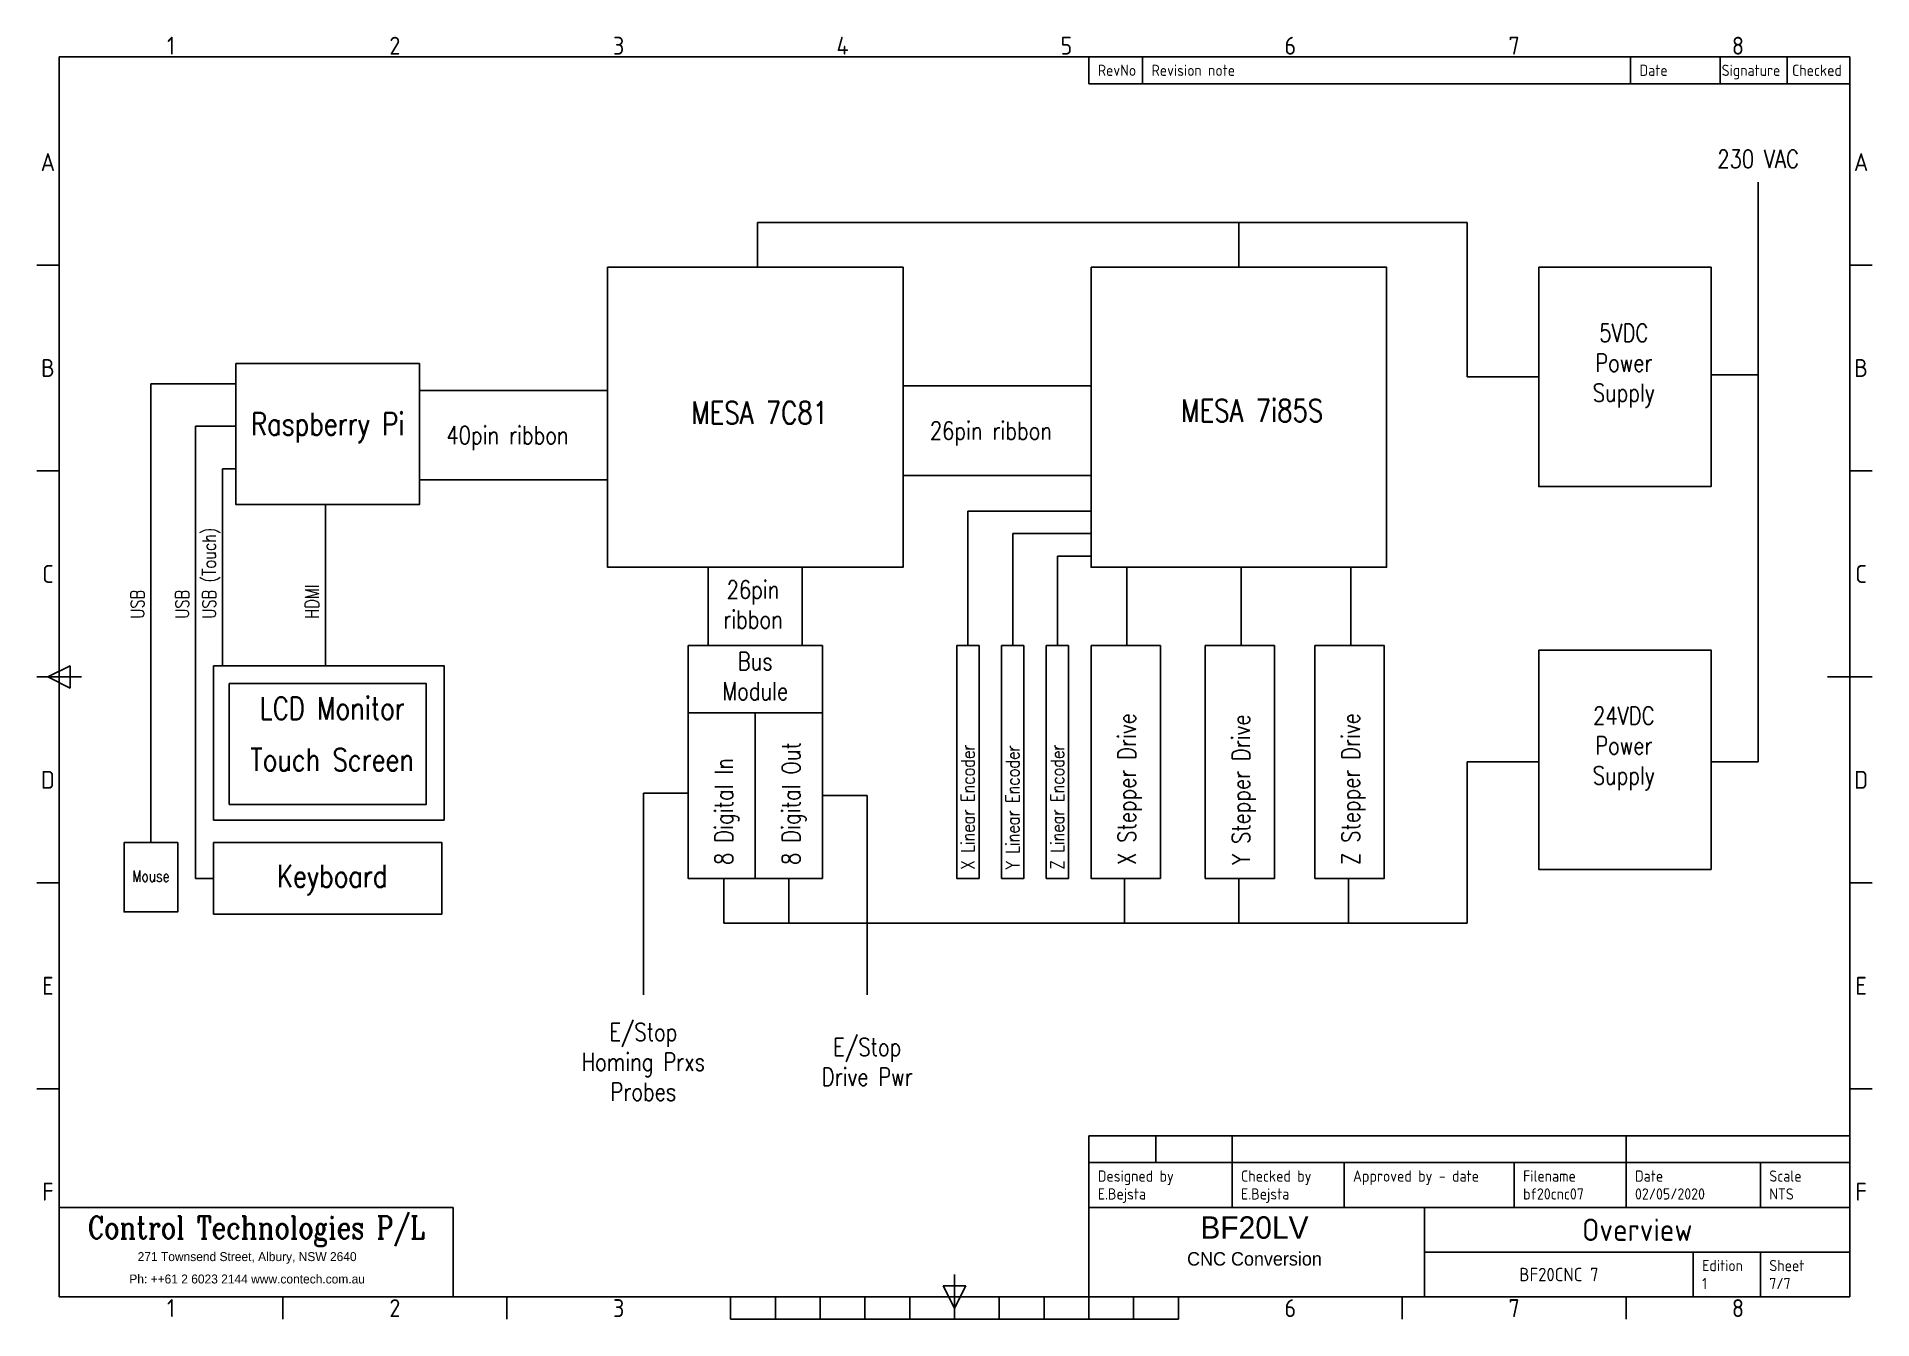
# Model space of a CAD drawing. Extents: x 5 to 415, y 5 to 292.
import ezdxf
from ezdxf.enums import TextEntityAlignment as Align

# ---------------------------------------------------------------- set-up
doc = ezdxf.new("R2010")
doc.units = 0
doc.layers.get('0').update_dxf_attribs({"linetype": 'CONTINUOUS'})
for name, color, linetype in [('FRAME025', 7, 'CONTINUOUS'), ('FRAME050', 6, 'CONTINUOUS'), ('FRAME070', 5, 'CONTINUOUS'), ('LAYER1', 7, 'CONTINUOUS')]:
    doc.layers.add(name, color=color, linetype=linetype)
doc.styles.add('ISOCP', font='isocp.shx')
doc.styles.add('ROMAN', font='romanc.shx', dxfattribs={"width": 0.8})
doc.styles.add('SIMPLEX', font='simplex.shx', dxfattribs={"width": 0.8})

# ---------------------------------------------------------------- blocks, each defined once
blk = doc.blocks.new('CT_FRAME')
at = {"layer": 'FRAME050'}
for p, q in [((10, 240.5), (5, 240.5)), ((415, 240.5), (410, 240.5)), ((10, 194.5), (5, 194.5)), ((415, 194.5), (410, 194.5)), ((5, 148.5), (15, 148.5)), ((7.5, 148.5), (12.5, 151)), ((12.5, 146), (7.5, 148.5)), ((12.5, 151), (12.5, 146)), ((405, 148.5), (415, 148.5)), ((10, 102.5), (5, 102.5)), ((415, 102.5), (410, 102.5)), ((10, 56.5), (5, 56.5)), ((415, 56.5), (410, 56.5)), ((207.5, 12.5), (212.5, 12.5)), ((210, 7.5), (207.5, 12.5)), ((210, 10), (210, 15)), ((212.5, 12.5), (210, 7.5)), ((60, 5), (60, 10)), ((110, 5), (110, 10)), ((160, 5), (160, 10)), ((170, 5), (170, 10)), ((180, 5), (180, 10)), ((190, 5), (190, 10)), ((200, 5), (200, 10)), ((210, 10), (210, 5)), ((220, 5), (220, 10)), ((230, 5), (230, 10)), ((240, 5), (240, 10)), ((250, 5), (250, 10)), ((260, 5), (260, 10)), ((310, 5), (310, 10)), ((360, 5), (360, 10)), ((160, 5), (260, 5))]:
    blk.add_line(p, q, dxfattribs=at)
at = {"layer": 'FRAME070'}
for p, q in [((410, 287), (10, 287)), ((10, 287), (10, 10)), ((240, 281), (240, 287)), ((252, 281), (252, 287)), ((361, 281), (361, 287)), ((381, 281), (381, 287)), ((396, 281), (396, 287)), ((410, 10), (410, 287)), ((240, 281), (410, 281)), ((240, 46), (410, 46)), ((240, 40), (240, 46)), ((255, 40), (255, 46)), ((272, 40), (272, 46)), ((360, 40), (360, 46)), ((240, 40), (410, 40)), ((240, 10), (240, 40)), ((272, 30), (272, 40)), ((297, 30), (297, 40)), ((335, 30), (335, 40)), ((360, 30), (360, 40)), ((390, 30), (390, 40)), ((98, 30), (10, 30)), ((98, 30), (98, 10)), ((240, 30), (410, 30)), ((315, 10), (315, 30)), ((315, 20), (410, 20)), ((375, 10), (375, 20)), ((390, 10), (390, 20)), ((10, 10), (410, 10))]:
    blk.add_line(p, q, dxfattribs=at)
at = {"layer": 'FRAME025', "style": 'ISOCP'}
for s, p in [('RevNo', (242, 284)), ('Revision note', (254, 284)), ('Date', (363, 284)), ('Signature', (381.36, 284)), ('Checked', (397.08, 284)), ('Designed by', (242, 37)), ('Checked by', (274, 37)), ('Approved by - date', (299, 37)), ('Filename', (337, 37)), ('Date', (362, 37)), ('Scale', (392, 37)), ('Edition', (377, 17)), ('Sheet', (392, 17))]:
    blk.add_text(s, height=2.5, dxfattribs=at).set_placement(p, align=Align.MIDDLE_LEFT)
at = {"layer": 'FRAME025', "style": 'ROMAN', "width": 0.8}
blk.add_text('Control Technologies P/L', height=5, dxfattribs=at).set_placement((54, 28), align=Align.TOP_CENTER)
at = {"layer": 'FRAME025'}
for s, p in [('271 Townsend Street, Albury, NSW 2640', (52, 20)), ('Ph: ++61 2 6023 2144 www.contech.com.au', (52, 15))]:
    blk.add_text(s, height=2, dxfattribs=at).set_placement(p, align=Align.TOP_CENTER)
at = {"layer": 'FRAME025', "style": 'ISOCP', "flags": 8}
for tag, p in [('DESIGNED_BY', (242, 33)), ('CHECKED_BY', (274, 33)), ('APPROVED_BY_DATE', (299, 33)), ('FILENAME', (337, 33)), ('DATE', (362, 33)), ('SCALE', (392, 33)), ('EDITION', (377, 13)), ('SHEET', (392, 13))]:
    blk.add_attdef(tag, text='', height=2.5, dxfattribs=at).set_placement(p, align=Align.MIDDLE_LEFT)
at = {"layer": 'FRAME050', "style": 'ISOCP'}
for s, p in [('1', (35, 289.5)), ('2', (85, 289.5)), ('3', (135, 289.5)), ('4', (185, 289.5)), ('5', (235, 289.5)), ('6', (285, 289.5)), ('7', (335, 289.5)), ('8', (385, 289.5)), ('A', (7.5, 263.5)), ('A', (412.5, 263.5)), ('B', (7.5, 217.5)), ('B', (412.5, 217.5)), ('C', (7.5, 171.5)), ('C', (412.5, 171.5)), ('D', (7.5, 125.5)), ('D', (412.5, 125.5)), ('E', (7.5, 79.5)), ('E', (412.5, 79.5)), ('F', (7.5, 33.5)), ('F', (412.5, 33.5)), ('1', (35, 7.5)), ('2', (85, 7.5)), ('3', (135, 7.5)), ('6', (285, 7.5)), ('7', (335, 7.5)), ('8', (385, 7.5))]:
    blk.add_text(s, height=4, dxfattribs=at).set_placement(p, align=Align.MIDDLE)
at = {"layer": 'FRAME050', "flags": 8}
for tag, height, p in [('OWNER_1', 5, (277, 23)), ('OWNER_2', 3, (277, 17)), ('OWNER_3', 3, (277, 12))]:
    blk.add_attdef(tag, text='', height=height, dxfattribs=at).set_placement(p, align=Align.CENTER)
at = {"layer": 'FRAME050', "style": 'ISOCP', "flags": 8}
for tag, height, p in [('TITLE', 5, (362.5, 25)), ('DRAWING_NUMBER', 3, (345, 15))]:
    blk.add_attdef(tag, text='', height=height, dxfattribs=at).set_placement(p, align=Align.MIDDLE)

msp = doc.modelspace()

# ---------------------------------------------------------------- linework, layer by layer
at = {"layer": 'LAYER1', "linetype": 'Continuous'}
for p, q in [((389.5, 259), (389.5, 129.5)), ((324.5, 250), (166, 250)), ((166, 250), (166, 240)), ((273.5, 240), (273.5, 250)), ((324.5, 215.5), (324.5, 250)), ((30.5, 111.5), (30.5, 214)), ((30.5, 214), (49.5, 214)), ((198.5, 213.5), (240.5, 213.5)), ((340.5, 215.5), (324.5, 215.5)), ((379, 216), (389.5, 216)), ((90.5, 212.5), (132.5, 212.5)), ((40.5, 103.5), (40.5, 204.5)), ((40.5, 204.5), (49.5, 204.5)), ((49.5, 195), (46.5, 195)), ((46.5, 195), (46.5, 151)), ((198.5, 193.5), (240.5, 193.5)), ((90.5, 192.5), (132.5, 192.5)), ((69.5, 187), (69.5, 151)), ((213, 155.5), (213, 185.5)), ((213, 185.5), (240.5, 185.5)), ((223, 155.5), (223, 180.5)), ((223, 180.5), (240.5, 180.5)), ((155, 173), (155, 155.5)), ((176, 155.5), (176, 173)), ((233, 155.5), (233, 175.5)), ((233, 175.5), (240.5, 175.5)), ((248.5, 155.5), (248.5, 173)), ((274, 155.5), (274, 173)), ((298.5, 155.5), (298.5, 173)), ((180.5, 155.5), (150.5, 155.5)), ((150.5, 155.5), (150.5, 140.5)), ((180.5, 140.5), (180.5, 155.5)), ((165.5, 140.5), (180.5, 140.5)), ((180.5, 140.5), (180.5, 103.5)), ((340.5, 129.5), (324.5, 129.5)), ((324.5, 129.5), (324.5, 93.5)), ((389.5, 129.5), (379, 129.5)), ((150.5, 122.5), (140.5, 122.5)), ((140.5, 122.5), (140.5, 77.5)), ((180.5, 122), (190.5, 122)), ((190.5, 122), (190.5, 77.5)), ((44.5, 103.5), (40.5, 103.5)), ((158.5, 93.5), (158.5, 103.5)), ((180.5, 103.5), (165.5, 103.5)), ((173, 103.5), (173, 93.5)), ((248, 103.5), (248, 93.5)), ((273.5, 103.5), (273.5, 93.5)), ((298, 103.5), (298, 93.5)), ((324.5, 93.5), (158.5, 93.5))]:
    msp.add_line(p, q, dxfattribs=at)
for points in [[(132.5, 240), (198.5, 240), (198.5, 173), (132.5, 173)], [(240.5, 240), (306.5, 240), (306.5, 173), (240.5, 173)], [(340.5, 240), (379, 240), (379, 191), (340.5, 191)], [(49.5, 218.5), (90.5, 218.5), (90.5, 187), (49.5, 187)], [(215.5, 155.5), (210.5, 155.5), (210.5, 103.5), (215.5, 103.5)], [(225.5, 155.5), (220.5, 155.5), (220.5, 103.5), (225.5, 103.5)], [(235.5, 155.5), (230.5, 155.5), (230.5, 103.5), (235.5, 103.5)], [(240.5, 155.5), (256, 155.5), (256, 103.5), (240.5, 103.5)], [(266, 155.5), (281.5, 155.5), (281.5, 103.5), (266, 103.5)], [(290.5, 155.5), (306, 155.5), (306, 103.5), (290.5, 103.5)], [(340.5, 154.5), (379, 154.5), (379, 105.5), (340.5, 105.5)], [(44.5, 151), (96, 151), (96, 116.5), (44.5, 116.5)], [(48, 147), (92, 147), (92, 120), (48, 120)], [(150.5, 140.5), (165.5, 140.5), (165.5, 103.5), (150.5, 103.5)], [(24.5, 111.5), (36.5, 111.5), (36.5, 96), (24.5, 96)], [(44.5, 111.5), (95.5, 111.5), (95.5, 95.5), (44.5, 95.5)]]:
    msp.add_lwpolyline(points, close=True, dxfattribs=at)

# ---------------------------------------------------------------- block references
ref = msp.add_blockref('CT_FRAME', (0, 0))
ref.add_attrib('DRAWING_NUMBER', 'BF20CNC 7', dxfattribs={"layer": 'FRAME050', "height": 3, "style": 'ISOCP', "flags": 8}).set_placement((345, 15), align=Align.MIDDLE)
ref.add_attrib('FILENAME', 'bf20cnc07', dxfattribs={"layer": 'FRAME025', "height": 2.5, "style": 'ISOCP', "flags": 8}).set_placement((337, 33), align=Align.MIDDLE_LEFT)
ref.add_attrib('CHECKED_BY', 'E.Bejsta', dxfattribs={"layer": 'FRAME025', "height": 2.5, "style": 'ISOCP', "flags": 8}).set_placement((274, 33), align=Align.MIDDLE_LEFT)
ref.add_attrib('OWNER_1', 'BF20LV', dxfattribs={"layer": 'FRAME050', "height": 5, "flags": 8}).set_placement((277, 23), align=Align.CENTER)
ref.add_attrib('OWNER_2', 'CNC Conversion', dxfattribs={"layer": 'FRAME050', "height": 3, "flags": 8}).set_placement((277, 17), align=Align.CENTER)
ref.add_attrib('DESIGNED_BY', 'E.Bejsta', dxfattribs={"layer": 'FRAME025', "height": 2.5, "style": 'ISOCP', "flags": 8}).set_placement((242, 33), align=Align.MIDDLE_LEFT)
ref.add_attrib('DATE', '02/05/2020', dxfattribs={"layer": 'FRAME025', "height": 2.5, "style": 'ISOCP', "flags": 8}).set_placement((362, 33), align=Align.MIDDLE_LEFT)
ref.add_attrib('TITLE', 'Overview', dxfattribs={"layer": 'FRAME050', "height": 5, "style": 'ISOCP', "flags": 8}).set_placement((362.5, 25), align=Align.MIDDLE)
ref.add_attrib('SCALE', 'NTS', dxfattribs={"layer": 'FRAME025', "height": 2.5, "style": 'ISOCP', "flags": 8}).set_placement((392, 33), align=Align.MIDDLE_LEFT)
ref.add_attrib('EDITION', '1', dxfattribs={"layer": 'FRAME025', "height": 2.5, "style": 'ISOCP', "flags": 8}).set_placement((377, 13), align=Align.MIDDLE_LEFT)
ref.add_attrib('SHEET', '7/7', dxfattribs={"layer": 'FRAME025', "height": 2.5, "style": 'ISOCP', "flags": 8}).set_placement((392, 13), align=Align.MIDDLE_LEFT)

# ---------------------------------------------------------------- texts
at = {"layer": 'LAYER1', "linetype": 'Continuous', "style": 'SIMPLEX', "width": 0.8}
msp.add_text('230 VAC', height=4, dxfattribs=at).set_placement((389.5, 261), align=Align.BOTTOM_CENTER)
for s, height, p in [('MESA 7C81', 5, (166.5, 207.5)), ('MESA 7i85S', 5, (276.5, 208)), ('Raspberry Pi', 5, (70, 205)), ('LCD Monitor', 5, (71, 141.5)), ('Touch Screen', 5, (71, 130)), ('Mouse', 2.5, (30.5, 104)), ('Keyboard', 5, (71, 104))]:
    msp.add_text(s, height=height, dxfattribs=at).set_placement(p, align=Align.MIDDLE_CENTER)
for s, p in [('26pin ribbon', (204.5, 201.5)), ('40pin ribbon', (96.5, 200.5))]:
    msp.add_text(s, height=4, dxfattribs=at).set_placement(p)
for s, p in [('USB (Touch)', (45, 161.5)), ('HDMI', (68, 161.5)), ('USB', (29, 161.5)), ('USB', (39, 161.5))]:
    msp.add_text(s, height=3, rotation=90, dxfattribs=at).set_placement(p)
for s, height, p in [('X Stepper Drive', 4, (248.5, 106.5)), ('Y Stepper Drive', 4, (274, 106.5)), ('Z Stepper Drive', 4, (298.5, 106.5)), ('8 Digital Out', 4, (173.5, 106.5)), ('X Linear Encoder', 3, (213, 105.5)), ('Y Linear Encoder', 3, (223, 105.5)), ('Z Linear Encoder', 3, (233, 105.5)), ('8 Digital In', 4, (158.5, 106.5))]:
    msp.add_text(s, height=height, rotation=90, dxfattribs=at).set_placement(p, align=Align.MIDDLE_LEFT)
at = {"layer": 'LAYER1', "linetype": 'Continuous', "char_height": 4, "style": 'SIMPLEX'}
for s, width, gutter_width, heights, insert, attachment_point in [('5VDC\\PPower\\PSupply', 26, 12.5, [0], (359.5, 218), 5), ('26pin\\Pribbon', 16, 20, [0], (165, 170), 2), ('Bus Module', 13, 20, [0], (165.5, 154), 2), ('24VDC\\PPower\\PSupply', 26, 12.5, [0], (359.5, 132.5), 5), ('E/Stop\\PHoming Prxs\\PProbes', 44.3232, 12.5, [27.46], (140.5, 62.5), 5), ('E/Stop\\PDrive Pwr', 26, 12.5, [0], (190.5, 62.5), 5)]:
    msp.add_mtext_dynamic_manual_height_columns(s, width=width, gutter_width=gutter_width, heights=heights, dxfattribs=dict(at, insert=insert, attachment_point=attachment_point))

doc.saveas('drawing.dxf')
